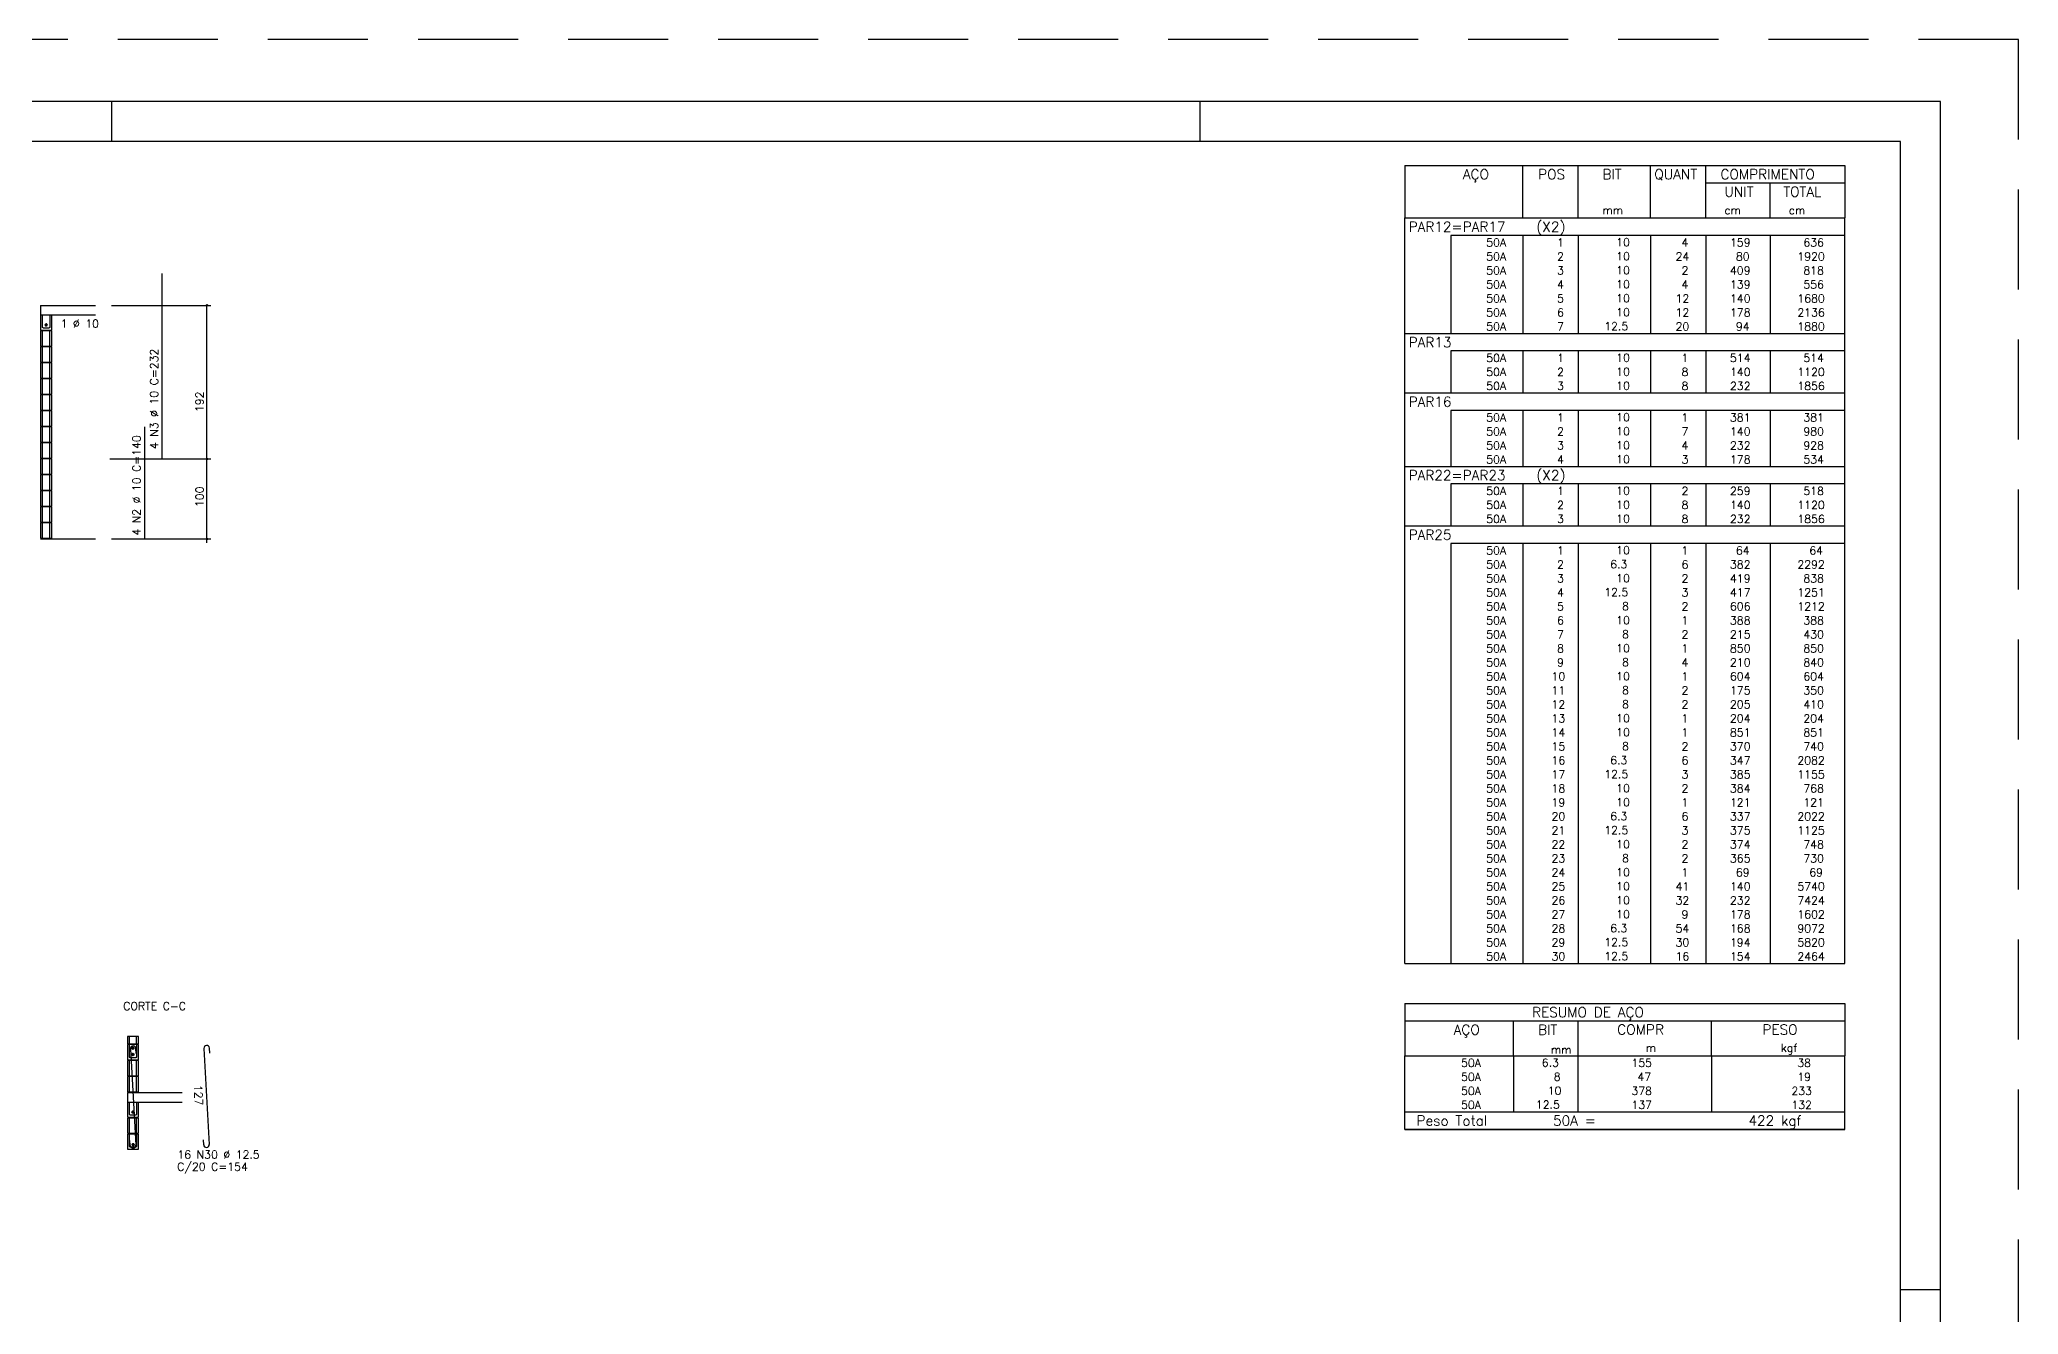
# Model space of a CAD drawing. Extents: x -1 to 122, y -1 to 61.
# Drawn here: x 72.28 to 121.74, y 29.17 to 61.05 of the extents above; entities that cross this region are included whole.
import ezdxf

# ---------------------------------------------------------------- set-up
doc = ezdxf.new("R2010")
doc.units = 0
doc.header["$MEASUREMENT"] = 0
doc.linetypes.add('HIDDEN', pattern=[0.375, 0.25, -0.125])
doc.layers.get('0').update_dxf_attribs({"linetype": 'CONTINUOUS'})
doc.layers.get('Defpoints').update_dxf_attribs({"linetype": 'CONTINUOUS'})
for name, color, linetype in [('ARQ_FOLHA', 7, 'CONTINUOUS'), ('PENA_02', 2, 'CONTINUOUS'), ('PENA_03', 3, 'CONTINUOUS'), ('PENA_05', 5, 'CONTINUOUS')]:
    doc.layers.add(name, color=color, linetype=linetype)
doc.styles.get("Standard").update_dxf_attribs({"font": 'ROMANS.SHX'})

# ---------------------------------------------------------------- blocks, each defined once
blk = doc.blocks.new('FOLHA A1+1 - 1102 X 594')
at = {"layer": 'ARQ_FOLHA', "color": 1}
for p, q in [((-457, 584), (-457, 594)), ((-185, 584), (-185, 594)), ((-10, 297), (0, 297))]:
    blk.add_line(p, q, dxfattribs=at)
for points in [[(-1189, 0), (0, 0), (0, 594), (-1189, 594)], [(-1164, 10), (-10, 10), (-10, 584), (-1164, 584)]]:
    blk.add_lwpolyline(points, close=True, dxfattribs=at)
at = {"layer": 'Defpoints', "color": 8, "linetype": 'HIDDEN', "ltscale": 100}
blk.add_lwpolyline([(-1208.5, 609.5), (-1208.5, -15.5), (19.5, -15.5), (19.5, 609.5)], close=True, dxfattribs=at)

msp = doc.modelspace()

# ---------------------------------------------------------------- linework, layer by layer
at = {"layer": 'PENA_02', "linetype": 'Continuous'}
for p, q in [((106.4, 57.9), (106.4, 56.588)), ((106.4, 57.9), (117.4, 57.9)), ((109.35, 56.588), (109.35, 57.9)), ((110.73, 56.588), (110.73, 57.9)), ((112.54, 56.588), (112.54, 57.9)), ((113.92, 56.588), (113.92, 57.9)), ((117.4, 57.9), (117.4, 56.588)), ((113.92, 57.463), (117.4, 57.463)), ((115.53, 56.588), (115.53, 57.463)), ((106.4, 56.588), (117.4, 56.588)), ((106.4, 56.15), (106.4, 56.588)), ((106.4, 56.588), (117.4, 56.588)), ((117.4, 56.15), (117.4, 56.588)), ((106.4, 55.8), (106.4, 56.15)), ((117.4, 56.15), (107.55, 56.15)), ((107.55, 56.15), (107.55, 55.8)), ((109.35, 56.15), (109.35, 55.8)), ((110.73, 56.15), (110.73, 55.8)), ((112.54, 56.15), (112.54, 55.8)), ((113.92, 56.15), (113.92, 55.8)), ((115.53, 56.15), (115.53, 55.8)), ((117.4, 55.8), (117.4, 56.15)), ((106.4, 55.45), (106.4, 55.8)), ((106.4, 55.1), (106.4, 55.45)), ((107.55, 55.8), (107.55, 55.45)), ((107.55, 55.45), (107.55, 55.1)), ((109.35, 55.8), (109.35, 55.45)), ((109.35, 55.45), (109.35, 55.1)), ((110.73, 55.8), (110.73, 55.45)), ((110.73, 55.45), (110.73, 55.1)), ((112.54, 55.8), (112.54, 55.45)), ((112.54, 55.45), (112.54, 55.1)), ((113.92, 55.8), (113.92, 55.45)), ((113.92, 55.45), (113.92, 55.1)), ((115.53, 55.8), (115.53, 55.45)), ((115.53, 55.45), (115.53, 55.1)), ((117.4, 55.45), (117.4, 55.8)), ((117.4, 55.1), (117.4, 55.45)), ((106.4, 54.75), (106.4, 55.1)), ((107.55, 55.1), (107.55, 54.75)), ((109.35, 55.1), (109.35, 54.75)), ((110.73, 55.1), (110.73, 54.75)), ((112.54, 55.1), (112.54, 54.75)), ((113.92, 55.1), (113.92, 54.75)), ((115.53, 55.1), (115.53, 54.75)), ((117.4, 54.75), (117.4, 55.1)), ((106.4, 54.4), (106.4, 54.75)), ((107.55, 54.75), (107.55, 54.4)), ((109.35, 54.75), (109.35, 54.4)), ((110.73, 54.75), (110.73, 54.4)), ((112.54, 54.75), (112.54, 54.4)), ((113.92, 54.75), (113.92, 54.4)), ((115.53, 54.75), (115.53, 54.4)), ((117.4, 54.4), (117.4, 54.75)), ((106.4, 54.05), (106.4, 54.4)), ((106.4, 53.7), (106.4, 54.05)), ((107.55, 54.4), (107.55, 54.05)), ((107.55, 54.05), (107.55, 53.7)), ((109.35, 54.4), (109.35, 54.05)), ((109.35, 54.05), (109.35, 53.7)), ((110.73, 54.4), (110.73, 54.05)), ((110.73, 54.05), (110.73, 53.7)), ((112.54, 54.4), (112.54, 54.05)), ((112.54, 54.05), (112.54, 53.7)), ((113.92, 54.4), (113.92, 54.05)), ((113.92, 54.05), (113.92, 53.7)), ((115.53, 54.4), (115.53, 54.05)), ((115.53, 54.05), (115.53, 53.7)), ((117.4, 54.05), (117.4, 54.4)), ((117.4, 53.7), (117.4, 54.05)), ((106.4, 53.263), (106.4, 53.7)), ((106.4, 53.7), (117.4, 53.7)), ((117.4, 53.263), (117.4, 53.7)), ((106.4, 52.913), (106.4, 53.263)), ((117.4, 53.263), (107.55, 53.263)), ((107.55, 53.263), (107.55, 52.913)), ((109.35, 53.263), (109.35, 52.913)), ((110.73, 53.263), (110.73, 52.913)), ((112.54, 53.263), (112.54, 52.913)), ((113.92, 53.263), (113.92, 52.913)), ((115.53, 53.263), (115.53, 52.913)), ((117.4, 52.913), (117.4, 53.263)), ((106.4, 52.563), (106.4, 52.913)), ((106.4, 52.213), (106.4, 52.563)), ((107.55, 52.913), (107.55, 52.563)), ((107.55, 52.563), (107.55, 52.213)), ((109.35, 52.913), (109.35, 52.563)), ((109.35, 52.563), (109.35, 52.213)), ((110.73, 52.913), (110.73, 52.563)), ((110.73, 52.563), (110.73, 52.213)), ((112.54, 52.913), (112.54, 52.563)), ((112.54, 52.563), (112.54, 52.213)), ((113.92, 52.913), (113.92, 52.563)), ((113.92, 52.563), (113.92, 52.213)), ((115.53, 52.913), (115.53, 52.563)), ((115.53, 52.563), (115.53, 52.213)), ((117.4, 52.563), (117.4, 52.913)), ((117.4, 52.213), (117.4, 52.563)), ((106.4, 51.775), (106.4, 52.213)), ((106.4, 52.213), (117.4, 52.213)), ((117.4, 51.775), (117.4, 52.213)), ((106.4, 51.425), (106.4, 51.775)), ((117.4, 51.775), (107.55, 51.775)), ((107.55, 51.775), (107.55, 51.425)), ((109.35, 51.775), (109.35, 51.425)), ((110.73, 51.775), (110.73, 51.425)), ((112.54, 51.775), (112.54, 51.425)), ((113.92, 51.775), (113.92, 51.425)), ((115.53, 51.775), (115.53, 51.425)), ((117.4, 51.425), (117.4, 51.775)), ((106.4, 51.075), (106.4, 51.425)), ((106.4, 50.725), (106.4, 51.075)), ((107.55, 51.425), (107.55, 51.075)), ((107.55, 51.075), (107.55, 50.725)), ((109.35, 51.425), (109.35, 51.075)), ((109.35, 51.075), (109.35, 50.725)), ((110.73, 51.425), (110.73, 51.075)), ((110.73, 51.075), (110.73, 50.725)), ((112.54, 51.425), (112.54, 51.075)), ((112.54, 51.075), (112.54, 50.725)), ((113.92, 51.425), (113.92, 51.075)), ((113.92, 51.075), (113.92, 50.725)), ((115.53, 51.425), (115.53, 51.075)), ((115.53, 51.075), (115.53, 50.725)), ((117.4, 51.075), (117.4, 51.425)), ((117.4, 50.725), (117.4, 51.075)), ((106.4, 50.375), (106.4, 50.725)), ((107.55, 50.725), (107.55, 50.375)), ((109.35, 50.725), (109.35, 50.375)), ((110.73, 50.725), (110.73, 50.375)), ((112.54, 50.725), (112.54, 50.375)), ((113.92, 50.725), (113.92, 50.375)), ((115.53, 50.725), (115.53, 50.375)), ((117.4, 50.375), (117.4, 50.725)), ((106.4, 49.938), (106.4, 50.375)), ((106.4, 50.375), (117.4, 50.375)), ((117.4, 49.938), (117.4, 50.375)), ((106.4, 49.588), (106.4, 49.938)), ((106.4, 49.238), (106.4, 49.588)), ((117.4, 49.938), (107.55, 49.938)), ((107.55, 49.938), (107.55, 49.588)), ((107.55, 49.588), (107.55, 49.238)), ((109.35, 49.938), (109.35, 49.588)), ((109.35, 49.588), (109.35, 49.238)), ((110.73, 49.938), (110.73, 49.588)), ((110.73, 49.588), (110.73, 49.238)), ((112.54, 49.938), (112.54, 49.588)), ((112.54, 49.588), (112.54, 49.238)), ((113.92, 49.938), (113.92, 49.588)), ((113.92, 49.588), (113.92, 49.238)), ((115.53, 49.938), (115.53, 49.588)), ((115.53, 49.588), (115.53, 49.238)), ((117.4, 49.588), (117.4, 49.938)), ((117.4, 49.238), (117.4, 49.588)), ((106.4, 48.888), (106.4, 49.238)), ((107.55, 49.238), (107.55, 48.888)), ((109.35, 49.238), (109.35, 48.888)), ((110.73, 49.238), (110.73, 48.888)), ((112.54, 49.238), (112.54, 48.888)), ((113.92, 49.238), (113.92, 48.888)), ((115.53, 49.238), (115.53, 48.888)), ((117.4, 48.888), (117.4, 49.238)), ((106.4, 48.45), (106.4, 48.888)), ((106.4, 48.888), (117.4, 48.888)), ((117.4, 48.45), (117.4, 48.888)), ((106.4, 48.1), (106.4, 48.45)), ((106.4, 47.75), (106.4, 48.1)), ((117.4, 48.45), (107.55, 48.45)), ((107.55, 48.45), (107.55, 48.1)), ((107.55, 48.1), (107.55, 47.75)), ((109.35, 48.45), (109.35, 48.1)), ((109.35, 48.1), (109.35, 47.75)), ((110.73, 48.45), (110.73, 48.1)), ((110.73, 48.1), (110.73, 47.75)), ((112.54, 48.45), (112.54, 48.1)), ((112.54, 48.1), (112.54, 47.75)), ((113.92, 48.45), (113.92, 48.1)), ((113.92, 48.1), (113.92, 47.75)), ((115.53, 48.45), (115.53, 48.1)), ((115.53, 48.1), (115.53, 47.75)), ((117.4, 48.1), (117.4, 48.45)), ((117.4, 47.75), (117.4, 48.1)), ((106.4, 47.4), (106.4, 47.75)), ((107.55, 47.75), (107.55, 47.4)), ((109.35, 47.75), (109.35, 47.4)), ((110.73, 47.75), (110.73, 47.4)), ((112.54, 47.75), (112.54, 47.4)), ((113.92, 47.75), (113.92, 47.4)), ((115.53, 47.75), (115.53, 47.4)), ((117.4, 47.4), (117.4, 47.75)), ((106.4, 47.05), (106.4, 47.4)), ((106.4, 46.7), (106.4, 47.05)), ((107.55, 47.4), (107.55, 47.05)), ((107.55, 47.05), (107.55, 46.7)), ((109.35, 47.4), (109.35, 47.05)), ((109.35, 47.05), (109.35, 46.7)), ((110.73, 47.4), (110.73, 47.05)), ((110.73, 47.05), (110.73, 46.7)), ((112.54, 47.4), (112.54, 47.05)), ((112.54, 47.05), (112.54, 46.7)), ((113.92, 47.4), (113.92, 47.05)), ((113.92, 47.05), (113.92, 46.7)), ((115.53, 47.4), (115.53, 47.05)), ((115.53, 47.05), (115.53, 46.7)), ((117.4, 47.05), (117.4, 47.4)), ((117.4, 46.7), (117.4, 47.05)), ((106.4, 46.35), (106.4, 46.7)), ((107.55, 46.7), (107.55, 46.35)), ((109.35, 46.7), (109.35, 46.35)), ((110.73, 46.7), (110.73, 46.35)), ((112.54, 46.7), (112.54, 46.35)), ((113.92, 46.7), (113.92, 46.35)), ((115.53, 46.7), (115.53, 46.35)), ((117.4, 46.35), (117.4, 46.7)), ((106.4, 46), (106.4, 46.35)), ((106.4, 45.65), (106.4, 46)), ((107.55, 46.35), (107.55, 46)), ((107.55, 46), (107.55, 45.65)), ((109.35, 46.35), (109.35, 46)), ((109.35, 46), (109.35, 45.65)), ((110.73, 46.35), (110.73, 46)), ((110.73, 46), (110.73, 45.65)), ((112.54, 46.35), (112.54, 46)), ((112.54, 46), (112.54, 45.65)), ((113.92, 46.35), (113.92, 46)), ((113.92, 46), (113.92, 45.65)), ((115.53, 46.35), (115.53, 46)), ((115.53, 46), (115.53, 45.65)), ((117.4, 46), (117.4, 46.35)), ((117.4, 45.65), (117.4, 46)), ((106.4, 45.3), (106.4, 45.65)), ((107.55, 45.65), (107.55, 45.3)), ((109.35, 45.65), (109.35, 45.3)), ((110.73, 45.65), (110.73, 45.3)), ((112.54, 45.65), (112.54, 45.3)), ((113.92, 45.65), (113.92, 45.3)), ((115.53, 45.65), (115.53, 45.3)), ((117.4, 45.3), (117.4, 45.65)), ((106.4, 44.95), (106.4, 45.3)), ((107.55, 45.3), (107.55, 44.95)), ((109.35, 45.3), (109.35, 44.95)), ((110.73, 45.3), (110.73, 44.95)), ((112.54, 45.3), (112.54, 44.95)), ((113.92, 45.3), (113.92, 44.95)), ((115.53, 45.3), (115.53, 44.95)), ((117.4, 44.95), (117.4, 45.3)), ((106.4, 44.6), (106.4, 44.95)), ((106.4, 44.25), (106.4, 44.6)), ((107.55, 44.95), (107.55, 44.6)), ((107.55, 44.6), (107.55, 44.25)), ((109.35, 44.95), (109.35, 44.6)), ((109.35, 44.6), (109.35, 44.25)), ((110.73, 44.95), (110.73, 44.6)), ((110.73, 44.6), (110.73, 44.25)), ((112.54, 44.95), (112.54, 44.6)), ((112.54, 44.6), (112.54, 44.25)), ((113.92, 44.95), (113.92, 44.6)), ((113.92, 44.6), (113.92, 44.25)), ((115.53, 44.95), (115.53, 44.6)), ((115.53, 44.6), (115.53, 44.25)), ((117.4, 44.6), (117.4, 44.95)), ((117.4, 44.25), (117.4, 44.6)), ((106.4, 43.9), (106.4, 44.25)), ((107.55, 44.25), (107.55, 43.9)), ((109.35, 44.25), (109.35, 43.9)), ((110.73, 44.25), (110.73, 43.9)), ((112.54, 44.25), (112.54, 43.9)), ((113.92, 44.25), (113.92, 43.9)), ((115.53, 44.25), (115.53, 43.9)), ((117.4, 43.9), (117.4, 44.25)), ((106.4, 43.55), (106.4, 43.9)), ((106.4, 43.2), (106.4, 43.55)), ((107.55, 43.9), (107.55, 43.55)), ((107.55, 43.55), (107.55, 43.2)), ((109.35, 43.9), (109.35, 43.55)), ((109.35, 43.55), (109.35, 43.2)), ((110.73, 43.9), (110.73, 43.55)), ((110.73, 43.55), (110.73, 43.2)), ((112.54, 43.9), (112.54, 43.55)), ((112.54, 43.55), (112.54, 43.2)), ((113.92, 43.9), (113.92, 43.55)), ((113.92, 43.55), (113.92, 43.2)), ((115.53, 43.9), (115.53, 43.55)), ((115.53, 43.55), (115.53, 43.2)), ((117.4, 43.55), (117.4, 43.9)), ((117.4, 43.2), (117.4, 43.55)), ((106.4, 42.85), (106.4, 43.2)), ((107.55, 43.2), (107.55, 42.85)), ((109.35, 43.2), (109.35, 42.85)), ((110.73, 43.2), (110.73, 42.85)), ((112.54, 43.2), (112.54, 42.85)), ((113.92, 43.2), (113.92, 42.85)), ((115.53, 43.2), (115.53, 42.85)), ((117.4, 42.85), (117.4, 43.2)), ((106.4, 42.5), (106.4, 42.85)), ((107.55, 42.85), (107.55, 42.5)), ((109.35, 42.85), (109.35, 42.5)), ((110.73, 42.85), (110.73, 42.5)), ((112.54, 42.85), (112.54, 42.5)), ((113.92, 42.85), (113.92, 42.5)), ((115.53, 42.85), (115.53, 42.5)), ((117.4, 42.5), (117.4, 42.85)), ((106.4, 42.15), (106.4, 42.5)), ((106.4, 41.8), (106.4, 42.15)), ((107.55, 42.5), (107.55, 42.15)), ((107.55, 42.15), (107.55, 41.8)), ((109.35, 42.5), (109.35, 42.15)), ((109.35, 42.15), (109.35, 41.8)), ((110.73, 42.5), (110.73, 42.15)), ((110.73, 42.15), (110.73, 41.8)), ((112.54, 42.5), (112.54, 42.15)), ((112.54, 42.15), (112.54, 41.8)), ((113.92, 42.5), (113.92, 42.15)), ((113.92, 42.15), (113.92, 41.8)), ((115.53, 42.5), (115.53, 42.15)), ((115.53, 42.15), (115.53, 41.8)), ((117.4, 42.15), (117.4, 42.5)), ((117.4, 41.8), (117.4, 42.15)), ((106.4, 41.45), (106.4, 41.8)), ((107.55, 41.8), (107.55, 41.45)), ((109.35, 41.8), (109.35, 41.45)), ((110.73, 41.8), (110.73, 41.45)), ((112.54, 41.8), (112.54, 41.45)), ((113.92, 41.8), (113.92, 41.45)), ((115.53, 41.8), (115.53, 41.45)), ((117.4, 41.45), (117.4, 41.8)), ((106.4, 41.1), (106.4, 41.45)), ((106.4, 40.75), (106.4, 41.1)), ((107.55, 41.45), (107.55, 41.1)), ((107.55, 41.1), (107.55, 40.75)), ((109.35, 41.45), (109.35, 41.1)), ((109.35, 41.1), (109.35, 40.75)), ((110.73, 41.45), (110.73, 41.1)), ((110.73, 41.1), (110.73, 40.75)), ((112.54, 41.45), (112.54, 41.1)), ((112.54, 41.1), (112.54, 40.75)), ((113.92, 41.45), (113.92, 41.1)), ((113.92, 41.1), (113.92, 40.75)), ((115.53, 41.45), (115.53, 41.1)), ((115.53, 41.1), (115.53, 40.75)), ((117.4, 41.1), (117.4, 41.45)), ((117.4, 40.75), (117.4, 41.1)), ((106.4, 40.4), (106.4, 40.75)), ((107.55, 40.75), (107.55, 40.4)), ((109.35, 40.75), (109.35, 40.4)), ((110.73, 40.75), (110.73, 40.4)), ((112.54, 40.75), (112.54, 40.4)), ((113.92, 40.75), (113.92, 40.4)), ((115.53, 40.75), (115.53, 40.4)), ((117.4, 40.4), (117.4, 40.75)), ((106.4, 40.05), (106.4, 40.4)), ((107.55, 40.4), (107.55, 40.05)), ((109.35, 40.4), (109.35, 40.05)), ((110.73, 40.4), (110.73, 40.05)), ((112.54, 40.4), (112.54, 40.05)), ((113.92, 40.4), (113.92, 40.05)), ((115.53, 40.4), (115.53, 40.05)), ((117.4, 40.05), (117.4, 40.4)), ((106.4, 39.7), (106.4, 40.05)), ((106.4, 39.35), (106.4, 39.7)), ((107.55, 40.05), (107.55, 39.7)), ((107.55, 39.7), (107.55, 39.35)), ((109.35, 40.05), (109.35, 39.7)), ((109.35, 39.7), (109.35, 39.35)), ((110.73, 40.05), (110.73, 39.7)), ((110.73, 39.7), (110.73, 39.35)), ((112.54, 40.05), (112.54, 39.7)), ((112.54, 39.7), (112.54, 39.35)), ((113.92, 40.05), (113.92, 39.7)), ((113.92, 39.7), (113.92, 39.35)), ((115.53, 40.05), (115.53, 39.7)), ((115.53, 39.7), (115.53, 39.35)), ((117.4, 39.7), (117.4, 40.05)), ((117.4, 39.35), (117.4, 39.7)), ((106.4, 39), (106.4, 39.35)), ((107.55, 39.35), (107.55, 39)), ((109.35, 39.35), (109.35, 39)), ((110.73, 39.35), (110.73, 39)), ((112.54, 39.35), (112.54, 39)), ((113.92, 39.35), (113.92, 39)), ((115.53, 39.35), (115.53, 39)), ((117.4, 39), (117.4, 39.35)), ((106.4, 38.65), (106.4, 39)), ((106.4, 38.3), (106.4, 38.65)), ((107.55, 39), (107.55, 38.65)), ((107.55, 38.65), (107.55, 38.3)), ((109.35, 39), (109.35, 38.65)), ((109.35, 38.65), (109.35, 38.3)), ((110.73, 39), (110.73, 38.65)), ((110.73, 38.65), (110.73, 38.3)), ((112.54, 39), (112.54, 38.65)), ((112.54, 38.65), (112.54, 38.3)), ((113.92, 39), (113.92, 38.65)), ((113.92, 38.65), (113.92, 38.3)), ((115.53, 39), (115.53, 38.65)), ((115.53, 38.65), (115.53, 38.3)), ((117.4, 38.65), (117.4, 39)), ((117.4, 38.3), (117.4, 38.65)), ((106.4, 37.95), (106.4, 38.3)), ((107.55, 38.3), (107.55, 37.95)), ((109.35, 38.3), (109.35, 37.95)), ((110.73, 38.3), (110.73, 37.95)), ((112.54, 38.3), (112.54, 37.95)), ((113.92, 38.3), (113.92, 37.95)), ((115.53, 38.3), (115.53, 37.95)), ((117.4, 37.95), (117.4, 38.3)), ((106.4, 37.95), (117.4, 37.95)), ((106.4, 36.95), (106.4, 35.638)), ((106.4, 36.95), (117.4, 36.95)), ((117.4, 36.95), (117.4, 35.638)), ((106.4, 36.513), (117.4, 36.513)), ((109.12, 35.638), (109.12, 36.513)), ((110.73, 35.638), (110.73, 36.513)), ((114.065, 35.638), (114.065, 36.513)), ((106.4, 35.638), (117.4, 35.638)), ((106.4, 35.288), (106.4, 35.638)), ((109.12, 35.638), (109.12, 35.288)), ((110.73, 35.288), (110.73, 35.638)), ((114.065, 35.638), (114.065, 35.288)), ((117.4, 35.288), (117.4, 35.638)), ((106.4, 34.938), (106.4, 35.288)), ((109.12, 35.288), (109.12, 34.938)), ((110.73, 34.938), (110.73, 35.288)), ((114.065, 35.288), (114.065, 34.938)), ((117.4, 34.938), (117.4, 35.288)), ((106.4, 34.588), (106.4, 34.938)), ((109.12, 34.938), (109.12, 34.588)), ((110.73, 34.588), (110.73, 34.938)), ((114.065, 34.938), (114.065, 34.588)), ((117.4, 34.588), (117.4, 34.938)), ((106.4, 34.238), (106.4, 34.588)), ((106.4, 34.238), (117.4, 34.238)), ((106.4, 33.8), (106.4, 34.238)), ((106.4, 34.238), (117.4, 34.238)), ((109.12, 34.588), (109.12, 34.238)), ((110.73, 34.238), (110.73, 34.588)), ((114.065, 34.588), (114.065, 34.238)), ((117.4, 34.238), (117.4, 34.588)), ((117.4, 33.8), (117.4, 34.238)), ((117.4, 33.8), (106.4, 33.8)), ((106.4, 33.8), (117.4, 33.8))]:
    msp.add_line(p, q, dxfattribs=at)
for centre, radius in [((76.462, 54.403), 0.02), ((76.462, 54.403), 0.01), ((76.462, 50.563), 0.02), ((76.462, 50.563), 0.01), ((76.462, 48.563), 0.02), ((76.462, 48.563), 0.01)]:
    msp.add_circle(centre, radius, dxfattribs=at)
at = {"layer": 'PENA_03', "linetype": 'Continuous'}
for p, q in [((72.302, 54.403), (72.302, 53.783)), ((72.302, 54.403), (73.673, 54.403)), ((72.302, 54.163), (73.673, 54.163)), ((74.073, 54.403), (76.562, 54.403)), ((76.462, 48.463), (76.462, 54.403)), ((72.352, 53.383), (72.352, 53.763)), ((72.532, 53.383), (72.532, 53.763)), ((72.352, 52.983), (72.352, 53.363)), ((72.352, 52.583), (72.352, 52.963)), ((72.532, 52.983), (72.532, 53.363)), ((72.532, 52.583), (72.532, 52.963)), ((72.352, 52.183), (72.352, 52.563)), ((72.532, 52.183), (72.532, 52.563)), ((72.352, 51.783), (72.352, 52.163)), ((72.532, 51.783), (72.532, 52.163)), ((72.352, 51.383), (72.352, 51.763)), ((72.532, 51.383), (72.532, 51.763)), ((72.352, 50.983), (72.352, 51.363)), ((72.352, 50.583), (72.352, 50.963)), ((72.532, 50.983), (72.532, 51.363)), ((72.532, 50.583), (72.532, 50.963)), ((72.352, 50.183), (72.352, 50.563)), ((72.532, 50.183), (72.532, 50.563)), ((74.031, 50.563), (76.562, 50.563)), ((72.352, 49.783), (72.352, 50.163)), ((72.532, 49.783), (72.532, 50.163)), ((72.352, 49.383), (72.352, 49.763)), ((72.532, 49.383), (72.532, 49.763)), ((72.352, 48.983), (72.352, 49.363)), ((72.532, 48.983), (72.532, 49.363)), ((72.302, 48.563), (73.673, 48.563)), ((72.352, 48.583), (72.352, 48.963)), ((72.532, 48.583), (72.532, 48.963)), ((74.073, 48.563), (76.562, 48.563)), ((74.522, 35.943), (74.522, 36.123)), ((74.702, 35.943), (74.702, 36.123)), ((74.522, 35.143), (74.522, 35.523)), ((74.522, 34.743), (74.522, 35.123)), ((74.702, 35.143), (74.702, 35.523)), ((74.702, 34.743), (74.702, 35.123)), ((74.472, 34.723), (74.472, 34.103)), ((74.472, 34.723), (75.843, 34.723)), ((74.472, 34.483), (75.843, 34.483)), ((74.522, 33.703), (74.522, 34.083)), ((74.702, 33.703), (74.702, 34.083))]:
    msp.add_line(p, q, dxfattribs=at)
for points in [[(72.302, 53.783), (72.582, 53.783), (72.582, 54.163)], [(72.532, 54.163), (72.532, 53.853), (72.512, 53.833), (72.372, 53.833), (72.352, 53.853), (72.352, 54.163)], [(72.467, 53.914), (72.464, 53.925), (72.458, 53.933), (72.449, 53.938), (72.439, 53.939), (72.429, 53.936), (72.421, 53.929), (72.417, 53.92), (72.417, 53.909), (72.421, 53.9), (72.429, 53.893), (72.439, 53.889), (72.449, 53.891), (72.458, 53.896), (72.464, 53.904), (72.467, 53.914)], [(72.302, 53.383), (72.582, 53.383), (72.582, 53.763), (72.302, 53.763), (72.302, 53.383)], [(72.302, 52.983), (72.582, 52.983), (72.582, 53.363), (72.302, 53.363), (72.302, 52.983)], [(72.302, 52.583), (72.582, 52.583), (72.582, 52.963), (72.302, 52.963), (72.302, 52.583)], [(72.302, 52.183), (72.582, 52.183), (72.582, 52.563), (72.302, 52.563), (72.302, 52.183)], [(72.302, 51.783), (72.582, 51.783), (72.582, 52.163), (72.302, 52.163), (72.302, 51.783)], [(72.302, 51.383), (72.582, 51.383), (72.582, 51.763), (72.302, 51.763), (72.302, 51.383)], [(72.302, 50.983), (72.582, 50.983), (72.582, 51.363), (72.302, 51.363), (72.302, 50.983)], [(72.302, 50.583), (72.582, 50.583), (72.582, 50.963), (72.302, 50.963), (72.302, 50.583)], [(72.302, 50.183), (72.582, 50.183), (72.582, 50.563), (72.302, 50.563), (72.302, 50.183)], [(72.302, 49.783), (72.582, 49.783), (72.582, 50.163), (72.302, 50.163), (72.302, 49.783)], [(72.302, 49.383), (72.582, 49.383), (72.582, 49.763), (72.302, 49.763), (72.302, 49.383)], [(72.302, 48.983), (72.582, 48.983), (72.582, 49.363), (72.302, 49.363), (72.302, 48.983)], [(72.302, 48.583), (72.582, 48.583), (72.582, 48.963), (72.302, 48.963), (72.302, 48.583)], [(74.472, 35.943), (74.752, 35.943), (74.752, 36.123), (74.472, 36.123), (74.472, 35.943)], [(74.472, 35.543), (74.752, 35.543), (74.752, 35.923), (74.472, 35.923), (74.472, 35.543)], [(74.702, 35.923), (74.702, 35.613), (74.682, 35.593), (74.542, 35.593), (74.522, 35.613), (74.522, 35.923)], [(74.637, 35.832), (74.634, 35.843), (74.628, 35.851), (74.619, 35.856), (74.609, 35.857), (74.599, 35.854), (74.591, 35.847), (74.587, 35.838), (74.587, 35.827), (74.591, 35.818), (74.599, 35.811), (74.609, 35.807), (74.619, 35.809), (74.628, 35.814), (74.634, 35.822), (74.637, 35.832)], [(74.637, 35.674), (74.634, 35.684), (74.628, 35.692), (74.619, 35.697), (74.609, 35.698), (74.599, 35.695), (74.591, 35.688), (74.587, 35.679), (74.587, 35.668), (74.591, 35.659), (74.599, 35.652), (74.609, 35.649), (74.619, 35.65), (74.628, 35.655), (74.634, 35.663), (74.637, 35.674)], [(74.472, 35.143), (74.752, 35.143), (74.752, 35.523), (74.472, 35.523), (74.472, 35.143)], [(74.472, 34.743), (74.752, 34.743), (74.752, 35.123), (74.472, 35.123), (74.472, 34.743)], [(74.472, 34.103), (74.752, 34.103), (74.752, 34.483)], [(74.702, 34.483), (74.702, 34.173), (74.682, 34.153), (74.542, 34.153), (74.522, 34.173), (74.522, 34.483)], [(74.637, 34.234), (74.634, 34.244), (74.628, 34.252), (74.619, 34.257), (74.609, 34.258), (74.599, 34.255), (74.591, 34.248), (74.587, 34.239), (74.587, 34.228), (74.591, 34.219), (74.599, 34.212), (74.609, 34.209), (74.619, 34.21), (74.628, 34.215), (74.634, 34.223), (74.637, 34.234)], [(74.472, 33.703), (74.752, 33.703), (74.752, 34.083), (74.472, 34.083), (74.472, 33.703)], [(74.472, 33.303), (74.752, 33.303), (74.752, 33.683), (74.472, 33.683), (74.472, 33.303)], [(74.702, 33.683), (74.702, 33.373), (74.682, 33.353), (74.542, 33.353), (74.522, 33.373), (74.522, 33.683)], [(74.639, 33.418), (74.636, 33.428), (74.63, 33.436), (74.621, 33.441), (74.611, 33.442), (74.601, 33.439), (74.593, 33.432), (74.589, 33.423), (74.589, 33.412), (74.593, 33.403), (74.601, 33.396), (74.611, 33.393), (74.621, 33.394), (74.63, 33.399), (74.636, 33.407), (74.639, 33.418)]]:
    msp.add_lwpolyline(points, dxfattribs=at)
for centre in [(72.442, 53.914), (74.612, 35.832), (74.612, 35.674), (74.612, 34.234), (74.614, 33.418)]:
    msp.add_circle(centre, 0.025, dxfattribs=at)
for points in [[(72.467, 53.914), (72.421, 53.929), (72.417, 53.92)], [(72.467, 53.914), (72.417, 53.92), (72.417, 53.909)], [(72.467, 53.914), (72.417, 53.909), (72.421, 53.9)], [(72.467, 53.914), (72.429, 53.936), (72.418, 53.923)], [(72.467, 53.914), (72.418, 53.923), (72.418, 53.906)], [(72.467, 53.914), (72.418, 53.906), (72.429, 53.893)], [(72.467, 53.914), (72.429, 53.936), (72.421, 53.929)], [(72.467, 53.914), (72.421, 53.9), (72.429, 53.893)], [(72.467, 53.914), (72.446, 53.939), (72.429, 53.936)], [(72.467, 53.914), (72.439, 53.939), (72.429, 53.936)], [(72.467, 53.914), (72.429, 53.893), (72.446, 53.89)], [(72.467, 53.914), (72.429, 53.893), (72.439, 53.889)], [(72.467, 53.914), (72.449, 53.938), (72.439, 53.939)], [(72.467, 53.914), (72.439, 53.889), (72.449, 53.891)], [(72.467, 53.914), (72.461, 53.93), (72.446, 53.939)], [(72.467, 53.914), (72.446, 53.89), (72.461, 53.898)], [(72.467, 53.914), (72.458, 53.933), (72.449, 53.938)], [(72.467, 53.914), (72.449, 53.891), (72.458, 53.896)], [(72.467, 53.914), (72.464, 53.925), (72.458, 53.933)], [(72.467, 53.914), (72.458, 53.896), (72.464, 53.904)], [(72.467, 53.914), (72.461, 53.898), (72.467, 53.914)], [(72.467, 53.914), (72.464, 53.904), (72.467, 53.914)], [(74.637, 35.832), (74.591, 35.847), (74.587, 35.838)], [(74.637, 35.832), (74.587, 35.838), (74.587, 35.827)], [(74.637, 35.832), (74.587, 35.827), (74.591, 35.818)], [(74.637, 35.674), (74.591, 35.688), (74.587, 35.679)], [(74.637, 35.674), (74.587, 35.679), (74.587, 35.668)], [(74.637, 35.674), (74.587, 35.668), (74.591, 35.659)], [(74.637, 35.832), (74.599, 35.854), (74.588, 35.841)], [(74.637, 35.832), (74.588, 35.841), (74.588, 35.824)], [(74.637, 35.832), (74.588, 35.824), (74.599, 35.811)], [(74.637, 35.674), (74.599, 35.695), (74.588, 35.682)], [(74.637, 35.674), (74.588, 35.682), (74.588, 35.665)], [(74.637, 35.674), (74.588, 35.665), (74.599, 35.652)], [(74.637, 35.832), (74.599, 35.854), (74.591, 35.847)], [(74.637, 35.832), (74.591, 35.818), (74.599, 35.811)], [(74.637, 35.674), (74.599, 35.695), (74.591, 35.688)], [(74.637, 35.674), (74.591, 35.659), (74.599, 35.652)], [(74.637, 35.832), (74.616, 35.857), (74.599, 35.854)], [(74.637, 35.832), (74.609, 35.857), (74.599, 35.854)], [(74.637, 35.832), (74.599, 35.811), (74.616, 35.808)], [(74.637, 35.832), (74.599, 35.811), (74.609, 35.807)], [(74.637, 35.674), (74.616, 35.698), (74.599, 35.695)], [(74.637, 35.674), (74.609, 35.698), (74.599, 35.695)], [(74.637, 35.674), (74.599, 35.652), (74.616, 35.649)], [(74.637, 35.674), (74.599, 35.652), (74.609, 35.649)], [(74.637, 35.832), (74.619, 35.856), (74.609, 35.857)], [(74.637, 35.832), (74.609, 35.807), (74.619, 35.809)], [(74.637, 35.674), (74.619, 35.697), (74.609, 35.698)], [(74.637, 35.674), (74.609, 35.649), (74.619, 35.65)], [(74.637, 35.832), (74.631, 35.848), (74.616, 35.857)], [(74.637, 35.832), (74.616, 35.808), (74.631, 35.816)], [(74.637, 35.674), (74.631, 35.69), (74.616, 35.698)], [(74.637, 35.674), (74.616, 35.649), (74.631, 35.658)], [(74.637, 35.832), (74.628, 35.851), (74.619, 35.856)], [(74.637, 35.832), (74.619, 35.809), (74.628, 35.814)], [(74.637, 35.674), (74.628, 35.692), (74.619, 35.697)], [(74.637, 35.674), (74.619, 35.65), (74.628, 35.655)], [(74.637, 35.832), (74.634, 35.843), (74.628, 35.851)], [(74.637, 35.832), (74.628, 35.814), (74.634, 35.822)], [(74.637, 35.674), (74.634, 35.684), (74.628, 35.692)], [(74.637, 35.674), (74.628, 35.655), (74.634, 35.663)], [(74.637, 35.832), (74.631, 35.816), (74.637, 35.832)], [(74.637, 35.674), (74.631, 35.658), (74.637, 35.674)], [(74.637, 35.832), (74.634, 35.822), (74.637, 35.832)], [(74.637, 35.674), (74.634, 35.663), (74.637, 35.674)], [(74.637, 34.234), (74.591, 34.248), (74.587, 34.239)], [(74.637, 34.234), (74.587, 34.239), (74.587, 34.228)], [(74.637, 34.234), (74.587, 34.228), (74.591, 34.219)], [(74.637, 34.234), (74.599, 34.255), (74.588, 34.242)], [(74.637, 34.234), (74.588, 34.242), (74.588, 34.225)], [(74.637, 34.234), (74.588, 34.225), (74.599, 34.212)], [(74.637, 34.234), (74.599, 34.255), (74.591, 34.248)], [(74.637, 34.234), (74.591, 34.219), (74.599, 34.212)], [(74.637, 34.234), (74.616, 34.258), (74.599, 34.255)], [(74.637, 34.234), (74.609, 34.258), (74.599, 34.255)], [(74.637, 34.234), (74.599, 34.212), (74.616, 34.209)], [(74.637, 34.234), (74.599, 34.212), (74.609, 34.209)], [(74.637, 34.234), (74.619, 34.257), (74.609, 34.258)], [(74.637, 34.234), (74.609, 34.209), (74.619, 34.21)], [(74.637, 34.234), (74.631, 34.25), (74.616, 34.258)], [(74.637, 34.234), (74.616, 34.209), (74.631, 34.218)], [(74.637, 34.234), (74.628, 34.252), (74.619, 34.257)], [(74.637, 34.234), (74.619, 34.21), (74.628, 34.215)], [(74.637, 34.234), (74.634, 34.244), (74.628, 34.252)], [(74.637, 34.234), (74.628, 34.215), (74.634, 34.223)], [(74.637, 34.234), (74.631, 34.218), (74.637, 34.234)], [(74.637, 34.234), (74.634, 34.223), (74.637, 34.234)], [(74.639, 33.418), (74.593, 33.432), (74.589, 33.423)], [(74.639, 33.418), (74.589, 33.423), (74.589, 33.412)], [(74.639, 33.418), (74.589, 33.412), (74.593, 33.403)], [(74.639, 33.418), (74.601, 33.439), (74.59, 33.426)], [(74.639, 33.418), (74.59, 33.426), (74.59, 33.409)], [(74.639, 33.418), (74.59, 33.409), (74.601, 33.396)], [(74.639, 33.418), (74.601, 33.439), (74.593, 33.432)], [(74.639, 33.418), (74.593, 33.403), (74.601, 33.396)], [(74.639, 33.418), (74.618, 33.442), (74.601, 33.439)], [(74.639, 33.418), (74.611, 33.442), (74.601, 33.439)], [(74.639, 33.418), (74.601, 33.396), (74.618, 33.393)], [(74.639, 33.418), (74.601, 33.396), (74.611, 33.393)], [(74.639, 33.418), (74.621, 33.441), (74.611, 33.442)], [(74.639, 33.418), (74.611, 33.393), (74.621, 33.394)], [(74.639, 33.418), (74.633, 33.434), (74.618, 33.442)], [(74.639, 33.418), (74.618, 33.393), (74.633, 33.402)], [(74.639, 33.418), (74.63, 33.436), (74.621, 33.441)], [(74.639, 33.418), (74.621, 33.394), (74.63, 33.399)], [(74.639, 33.418), (74.636, 33.428), (74.63, 33.436)], [(74.639, 33.418), (74.63, 33.399), (74.636, 33.407)], [(74.639, 33.418), (74.633, 33.402), (74.639, 33.418)], [(74.639, 33.418), (74.636, 33.407), (74.639, 33.418)]]:
    msp.add_solid(points, dxfattribs=at)
at = {"layer": 'PENA_05', "linetype": 'Continuous'}
for p, q in [((75.338, 50.56), (75.338, 55.203)), ((74.912, 48.563), (74.912, 51.363)), ((74.549, 35.813), (74.682, 33.408)), ((74.694, 35.696), (74.687, 35.821)), ((76.385, 35.827), (76.518, 33.422)), ((76.53, 35.71), (76.523, 35.835)), ((74.544, 33.4), (74.537, 33.525)), ((76.38, 33.414), (76.373, 33.539))]:
    msp.add_line(p, q, dxfattribs=at)
for centre, start, end in [((74.618, 35.817), 3.163, 183.163), ((76.454, 35.831), 3.163, 183.163), ((74.613, 33.404), 183.163, 3.163), ((76.449, 33.418), 183.163, 3.163)]:
    msp.add_arc(centre, 0.069, start, end, dxfattribs=at)

# ---------------------------------------------------------------- block references
at = {"xscale": 0.09999999999999938, "yscale": 0.09999999999999938, "zscale": 0.09999999999999938}
msp.add_blockref('FOLHA A1+1 - 1102 X 594', (119.786, 0.099), dxfattribs=at)

# ---------------------------------------------------------------- texts
at = {"layer": 'PENA_02', "linetype": 'Continuous'}
for s, height, p in [('AÇO', 0.25, (107.85, 57.556)), ('POS', 0.25, (109.73, 57.556)), ('BIT', 0.25, (111.34, 57.556)), ('QUANT', 0.25, (112.636, 57.556)), ('COMPRIMENTO', 0.25, (114.289, 57.556)), ('UNIT', 0.25, (114.387, 57.119)), ('TOTAL', 0.25, (115.859, 57.119)), ('PAR12=PAR17   (X2)', 0.25, (106.496, 56.244)), ('mm', 0.2, (111.34, 56.681)), ('cm', 0.2, (114.387, 56.681)), ('cm', 0.2, (115.997, 56.681)), ('     50A', 0.2, (107.69, 55.875)), ('  1', 0.2, (109.93, 55.875)), ('     10', 0.2, (110.937, 55.881)), ('    4', 0.2, (112.72, 55.875)), ('    159', 0.2, (113.93, 55.875)), ('    636', 0.2, (115.764, 55.875)), ('     50A', 0.2, (107.69, 55.525)), ('  2', 0.2, (109.93, 55.525)), ('     10', 0.2, (110.937, 55.531)), ('   24', 0.2, (112.72, 55.525)), ('     80', 0.2, (113.93, 55.525)), ('   1920', 0.2, (115.764, 55.525)), ('     50A', 0.2, (107.69, 55.175)), ('     50A', 0.2, (107.69, 54.825)), ('  3', 0.2, (109.93, 55.175)), ('  4', 0.2, (109.93, 54.825)), ('     10', 0.2, (110.937, 55.181)), ('     10', 0.2, (110.937, 54.831)), ('    2', 0.2, (112.72, 55.175)), ('    4', 0.2, (112.72, 54.825)), ('    409', 0.2, (113.93, 55.175)), ('    139', 0.2, (113.93, 54.825)), ('    818', 0.2, (115.764, 55.175)), ('    556', 0.2, (115.764, 54.825)), ('     50A', 0.2, (107.69, 54.475)), ('  5', 0.2, (109.93, 54.475)), ('     10', 0.2, (110.937, 54.481)), ('   12', 0.2, (112.72, 54.475)), ('    140', 0.2, (113.93, 54.475)), ('   1680', 0.2, (115.764, 54.475)), ('     50A', 0.2, (107.69, 54.125)), ('     50A', 0.2, (107.69, 53.775)), ('  7', 0.2, (109.93, 53.775)), ('  6', 0.2, (109.93, 54.125)), ('   12.5', 0.2, (110.937, 53.781)), ('     10', 0.2, (110.937, 54.131)), ('   20', 0.2, (112.72, 53.775)), ('   12', 0.2, (112.72, 54.125)), ('    178', 0.2, (113.93, 54.125)), ('     94', 0.2, (113.93, 53.775)), ('   2136', 0.2, (115.764, 54.125)), ('   1880', 0.2, (115.764, 53.775)), ('PAR13', 0.25, (106.496, 53.356)), ('     50A', 0.2, (107.69, 52.988)), ('  1', 0.2, (109.93, 52.988)), ('     10', 0.2, (110.937, 52.994)), ('    1', 0.2, (112.72, 52.988)), ('    514', 0.2, (113.93, 52.988)), ('    514', 0.2, (115.764, 52.988)), ('     50A', 0.2, (107.69, 52.638)), ('     50A', 0.2, (107.69, 52.288)), ('  2', 0.2, (109.93, 52.638)), ('  3', 0.2, (109.93, 52.288)), ('     10', 0.2, (110.937, 52.644)), ('     10', 0.2, (110.937, 52.294)), ('    8', 0.2, (112.72, 52.638)), ('    8', 0.2, (112.72, 52.288)), ('    232', 0.2, (113.93, 52.288)), ('    140', 0.2, (113.93, 52.638)), ('   1120', 0.2, (115.764, 52.638)), ('   1856', 0.2, (115.764, 52.288)), ('PAR16', 0.25, (106.496, 51.869)), ('     50A', 0.2, (107.69, 51.5)), ('  1', 0.2, (109.93, 51.5)), ('     10', 0.2, (110.937, 51.506)), ('    1', 0.2, (112.72, 51.5)), ('    381', 0.2, (113.93, 51.5)), ('    381', 0.2, (115.764, 51.5)), ('     50A', 0.2, (107.69, 51.15)), ('     50A', 0.2, (107.69, 50.8)), ('  2', 0.2, (109.93, 51.15)), ('  3', 0.2, (109.93, 50.8)), ('     10', 0.2, (110.937, 51.156)), ('     10', 0.2, (110.937, 50.806)), ('    7', 0.2, (112.72, 51.15)), ('    4', 0.2, (112.72, 50.8)), ('    232', 0.2, (113.93, 50.8)), ('    140', 0.2, (113.93, 51.15)), ('    980', 0.2, (115.764, 51.15)), ('    928', 0.2, (115.764, 50.8)), ('     50A', 0.2, (107.69, 50.45)), ('  4', 0.2, (109.93, 50.45)), ('     10', 0.2, (110.937, 50.456)), ('    3', 0.2, (112.72, 50.45)), ('    178', 0.2, (113.93, 50.45)), ('    534', 0.2, (115.764, 50.45)), ('PAR22=PAR23   (X2)', 0.25, (106.496, 50.031)), ('     50A', 0.2, (107.69, 49.663)), ('     50A', 0.2, (107.69, 49.313)), ('  2', 0.2, (109.93, 49.313)), ('  1', 0.2, (109.93, 49.663)), ('     10', 0.2, (110.937, 49.669)), ('     10', 0.2, (110.937, 49.319)), ('    2', 0.2, (112.72, 49.663)), ('    8', 0.2, (112.72, 49.313)), ('    259', 0.2, (113.93, 49.663)), ('    140', 0.2, (113.93, 49.313)), ('   1120', 0.2, (115.764, 49.313)), ('    518', 0.2, (115.764, 49.663)), ('     50A', 0.2, (107.69, 48.963)), ('  3', 0.2, (109.93, 48.963)), ('     10', 0.2, (110.937, 48.969)), ('    8', 0.2, (112.72, 48.963)), ('    232', 0.2, (113.93, 48.963)), ('   1856', 0.2, (115.764, 48.963)), ('PAR25', 0.25, (106.496, 48.544)), ('     50A', 0.2, (107.69, 48.175)), ('     50A', 0.2, (107.69, 47.825)), ('  2', 0.2, (109.93, 47.825)), ('  1', 0.2, (109.93, 48.175)), ('    6.3', 0.2, (110.937, 47.831)), ('     10', 0.2, (110.937, 48.181)), ('    6', 0.2, (112.72, 47.825)), ('    1', 0.2, (112.72, 48.175)), ('    382', 0.2, (113.93, 47.825)), ('     64', 0.2, (113.93, 48.175)), ('   2292', 0.2, (115.764, 47.825)), ('     64', 0.2, (115.764, 48.175)), ('     50A', 0.2, (107.69, 47.475)), ('  3', 0.2, (109.93, 47.475)), ('     10', 0.2, (110.937, 47.481)), ('    2', 0.2, (112.72, 47.475)), ('    419', 0.2, (113.93, 47.475)), ('    838', 0.2, (115.764, 47.475)), ('     50A', 0.2, (107.69, 47.125)), ('  4', 0.2, (109.93, 47.125)), ('   12.5', 0.2, (110.937, 47.131)), ('    3', 0.2, (112.72, 47.125)), ('    417', 0.2, (113.93, 47.125)), ('   1251', 0.2, (115.764, 47.125)), ('     50A', 0.2, (107.69, 46.775)), ('     50A', 0.2, (107.69, 46.425)), ('  5', 0.2, (109.93, 46.775)), ('  6', 0.2, (109.93, 46.425)), ('     10', 0.2, (110.937, 46.431)), ('      8', 0.2, (110.937, 46.781)), ('    2', 0.2, (112.72, 46.775)), ('    1', 0.2, (112.72, 46.425)), ('    388', 0.2, (113.93, 46.425)), ('    606', 0.2, (113.93, 46.775)), ('   1212', 0.2, (115.764, 46.775)), ('    388', 0.2, (115.764, 46.425)), ('     50A', 0.2, (107.69, 46.075)), ('  7', 0.2, (109.93, 46.075)), ('      8', 0.2, (110.937, 46.081)), ('    2', 0.2, (112.72, 46.075)), ('    215', 0.2, (113.93, 46.075)), ('    430', 0.2, (115.764, 46.075)), ('     50A', 0.2, (107.69, 45.725)), ('     50A', 0.2, (107.69, 45.375)), ('  8', 0.2, (109.93, 45.725)), ('  9', 0.2, (109.93, 45.375)), ('     10', 0.2, (110.937, 45.731)), ('      8', 0.2, (110.937, 45.381)), ('    4', 0.2, (112.72, 45.375)), ('    1', 0.2, (112.72, 45.725)), ('    850', 0.2, (113.93, 45.725)), ('    210', 0.2, (113.93, 45.375)), ('    850', 0.2, (115.764, 45.725)), ('    840', 0.2, (115.764, 45.375)), ('     50A', 0.2, (107.69, 45.025)), (' 10', 0.2, (109.93, 45.025)), ('     10', 0.2, (110.937, 45.031)), ('    1', 0.2, (112.72, 45.025)), ('    604', 0.2, (113.93, 45.025)), ('    604', 0.2, (115.764, 45.025)), ('     50A', 0.2, (107.69, 44.675)), ('     50A', 0.2, (107.69, 44.325)), (' 11', 0.2, (109.93, 44.675)), (' 12', 0.2, (109.93, 44.325)), ('      8', 0.2, (110.937, 44.681)), ('      8', 0.2, (110.937, 44.331)), ('    2', 0.2, (112.72, 44.675)), ('    2', 0.2, (112.72, 44.325)), ('    205', 0.2, (113.93, 44.325)), ('    175', 0.2, (113.93, 44.675)), ('    350', 0.2, (115.764, 44.675)), ('    410', 0.2, (115.764, 44.325)), ('     50A', 0.2, (107.69, 43.975)), (' 13', 0.2, (109.93, 43.975)), ('     10', 0.2, (110.937, 43.981)), ('    1', 0.2, (112.72, 43.975)), ('    204', 0.2, (113.93, 43.975)), ('    204', 0.2, (115.764, 43.975)), ('     50A', 0.2, (107.69, 43.625)), (' 14', 0.2, (109.93, 43.625)), ('     10', 0.2, (110.937, 43.631)), ('    1', 0.2, (112.72, 43.625)), ('    851', 0.2, (113.93, 43.625)), ('    851', 0.2, (115.764, 43.625)), ('     50A', 0.2, (107.69, 43.275)), ('     50A', 0.2, (107.69, 42.925)), (' 15', 0.2, (109.93, 43.275)), (' 16', 0.2, (109.93, 42.925)), ('    6.3', 0.2, (110.937, 42.931)), ('      8', 0.2, (110.937, 43.281)), ('    2', 0.2, (112.72, 43.275)), ('    6', 0.2, (112.72, 42.925)), ('    370', 0.2, (113.93, 43.275)), ('    347', 0.2, (113.93, 42.925)), ('   2082', 0.2, (115.764, 42.925)), ('    740', 0.2, (115.764, 43.275)), ('     50A', 0.2, (107.69, 42.575)), (' 17', 0.2, (109.93, 42.575)), ('   12.5', 0.2, (110.937, 42.581)), ('    3', 0.2, (112.72, 42.575)), ('    385', 0.2, (113.93, 42.575)), ('   1155', 0.2, (115.764, 42.575)), ('     50A', 0.2, (107.69, 42.225)), ('     50A', 0.2, (107.69, 41.875)), (' 18', 0.2, (109.93, 42.225)), (' 19', 0.2, (109.93, 41.875)), ('     10', 0.2, (110.937, 42.231)), ('     10', 0.2, (110.937, 41.881)), ('    2', 0.2, (112.72, 42.225)), ('    1', 0.2, (112.72, 41.875)), ('    384', 0.2, (113.93, 42.225)), ('    121', 0.2, (113.93, 41.875)), ('    768', 0.2, (115.764, 42.225)), ('    121', 0.2, (115.764, 41.875)), ('     50A', 0.2, (107.69, 41.525)), (' 20', 0.2, (109.93, 41.525)), ('    6.3', 0.2, (110.937, 41.531)), ('    6', 0.2, (112.72, 41.525)), ('    337', 0.2, (113.93, 41.525)), ('   2022', 0.2, (115.764, 41.525)), ('     50A', 0.2, (107.69, 41.175)), (' 21', 0.2, (109.93, 41.175)), ('   12.5', 0.2, (110.937, 41.181)), ('    3', 0.2, (112.72, 41.175)), ('    375', 0.2, (113.93, 41.175)), ('   1125', 0.2, (115.764, 41.175)), ('     50A', 0.2, (107.69, 40.825)), ('     50A', 0.2, (107.69, 40.475)), (' 22', 0.2, (109.93, 40.825)), (' 23', 0.2, (109.93, 40.475)), ('     10', 0.2, (110.937, 40.831)), ('      8', 0.2, (110.937, 40.481)), ('    2', 0.2, (112.72, 40.825)), ('    2', 0.2, (112.72, 40.475)), ('    374', 0.2, (113.93, 40.825)), ('    365', 0.2, (113.93, 40.475)), ('    748', 0.2, (115.764, 40.825)), ('    730', 0.2, (115.764, 40.475)), ('     50A', 0.2, (107.69, 40.125)), (' 24', 0.2, (109.93, 40.125)), ('     10', 0.2, (110.937, 40.131)), ('    1', 0.2, (112.72, 40.125)), ('     69', 0.2, (113.93, 40.125)), ('     69', 0.2, (115.764, 40.125)), ('     50A', 0.2, (107.69, 39.775)), ('     50A', 0.2, (107.69, 39.425)), (' 25', 0.2, (109.93, 39.775)), (' 26', 0.2, (109.93, 39.425)), ('     10', 0.2, (110.937, 39.781)), ('     10', 0.2, (110.937, 39.431)), ('   41', 0.2, (112.72, 39.775)), ('   32', 0.2, (112.72, 39.425)), ('    232', 0.2, (113.93, 39.425)), ('    140', 0.2, (113.93, 39.775)), ('   5740', 0.2, (115.764, 39.775)), ('   7424', 0.2, (115.764, 39.425)), ('     50A', 0.2, (107.69, 39.075)), (' 27', 0.2, (109.93, 39.075)), ('     10', 0.2, (110.937, 39.081)), ('    9', 0.2, (112.72, 39.075)), ('    178', 0.2, (113.93, 39.075)), ('   1602', 0.2, (115.764, 39.075)), ('     50A', 0.2, (107.69, 38.725)), (' 28', 0.2, (109.93, 38.725)), ('   12.5', 0.2, (110.937, 38.381)), ('    6.3', 0.2, (110.937, 38.731)), ('   54', 0.2, (112.72, 38.725)), ('    168', 0.2, (113.93, 38.725)), ('   9072', 0.2, (115.764, 38.725)), ('     50A', 0.2, (107.69, 38.375)), ('     50A', 0.2, (107.69, 38.025)), (' 29', 0.2, (109.93, 38.375)), (' 30', 0.2, (109.93, 38.025)), ('   12.5', 0.2, (110.937, 38.031)), ('   30', 0.2, (112.72, 38.375)), ('   16', 0.2, (112.72, 38.025)), ('    194', 0.2, (113.93, 38.375)), ('    154', 0.2, (113.93, 38.025)), ('   5820', 0.2, (115.764, 38.375)), ('   2464', 0.2, (115.764, 38.025)), ('RESUMO DE AÇO', 0.25, (109.58, 36.606)), ('AÇO', 0.25, (107.62, 36.169)), ('BIT', 0.25, (109.73, 36.169)), ('COMPR', 0.25, (111.709, 36.172)), ('PESO', 0.25, (115.338, 36.172)), ('mm', 0.2, (110.051, 35.695)), ('m', 0.2, (112.423, 35.741)), ('kgf', 0.2, (115.801, 35.741)), ('     50A', 0.2, (107.06, 35.363)), ('     50A', 0.2, (107.06, 35.013)), ('    6.3', 0.2, (109.227, 35.369)), ('      8', 0.2, (109.227, 35.019)), ('    155', 0.2, (111.468, 35.363)), ('     47', 0.2, (111.468, 35.013)), ('      38', 0.2, (115.315, 35.363)), ('      19', 0.2, (115.315, 35.013)), ('     50A', 0.2, (107.06, 34.663)), ('     10', 0.2, (109.227, 34.669)), ('    378', 0.2, (111.468, 34.663)), ('     233', 0.2, (115.315, 34.663)), ('Peso Total        50A =', 0.25, (106.693, 33.894)), ('     50A', 0.2, (107.06, 34.313)), ('   12.5', 0.2, (109.227, 34.319)), ('    137', 0.2, (111.468, 34.313)), ('     422 kgf', 0.25, (114.057, 33.894)), ('     132', 0.2, (115.315, 34.313))]:
    msp.add_text(s, height=height, dxfattribs=at).set_placement(p)
at = {"layer": 'PENA_03', "linetype": 'Continuous'}
for s, p in [('1 %%c 10', (72.803, 53.847)), ('CORTE C-C', (74.368, 36.783)), ('16 N30 %%c 12.5', (75.722, 33.071)), ('C/20 C=154', (75.717, 32.767))]:
    msp.add_text(s, height=0.2, dxfattribs=at).set_placement(p)
for s, rotation, p in [('4 N3 %%c 10 C=232', 90, (75.239, 50.809)), ('192', 90, (76.377, 51.735)), ('4 N2 %%c 10 C=140', 90, (74.802, 48.645)), ('100', 90, (76.378, 49.36)), ('127', 273.163, (76.135, 34.908))]:
    msp.add_text(s, height=0.2, rotation=rotation, dxfattribs=at).set_placement(p)

doc.saveas('drawing.dxf')
